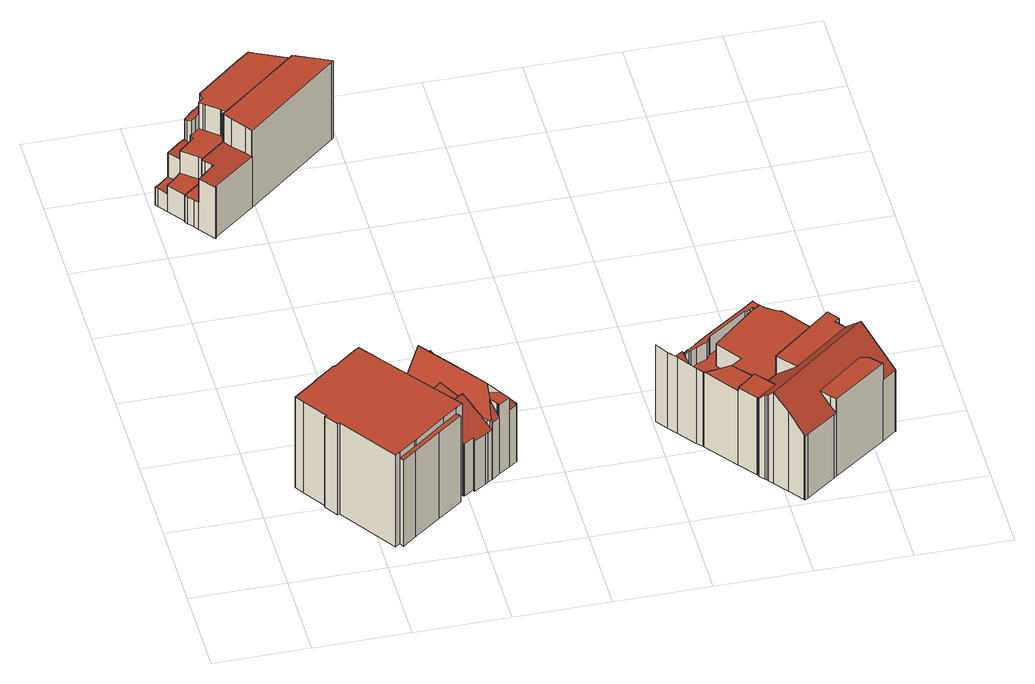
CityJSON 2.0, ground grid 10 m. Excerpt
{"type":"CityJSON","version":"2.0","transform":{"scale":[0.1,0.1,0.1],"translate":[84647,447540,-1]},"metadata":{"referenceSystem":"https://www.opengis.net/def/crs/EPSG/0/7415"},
"CityObjects":{
"building1":{"type":"Building","attributes":{"dak_type":"multiple horizontal","data_area":106.49,"data_coverage":0.784,"geconstateerd":false,"gid":11568804,"h_dak_50p":11.83,"h_dak_70p":11.85,"h_dak_max":12.03,"h_dak_min":8.98,"h_maaiveld":0.276,"kas_warenhuis":false,"lod11_replace":false,"ondergronds_type":"above ground","oorspronkelijkbouwjaar":1977,"pw_actueel":"yes","pw_bron":"ahn3","reconstructie_methode":"tudelft3d-geoflow","reconstruction_skipped":false,"rmse_lod12":0.4,"rmse_lod13":0.679,"rmse_lod22":0.378,"rn":1,"status":"Pand in gebruik","t_run":195.96,"val3dity_codes_lod12":"[]","val3dity_codes_lod13":"[]","val3dity_codes_lod22":"[]"},"children":["building1-1"]},
"building1-1":{"type":"BuildingPart","parents":["building1"],"geometry":[{"type":"Solid","lod":"2.2","boundaries":[[[[0,1,2,3,4,5,6,7,8,9,10,11,12,13,14,15,16,17,18,19,20,21,22]],[[23,6,5,24]],[[25,10,9,26]],[[27,15,14,28]],[[28,14,13,29]],[[30,8,7,31]],[[26,9,8,30]],[[31,7,6,23]],[[32,20,19,33]],[[34,17,16,35]],[[36,18,17,34]],[[37,11,10,25]],[[33,19,18,36]],[[38,39,21,20,32]],[[35,16,15,27]],[[40,22,21,39]],[[41,12,11,37]],[[29,13,12,41]],[[42,43,44,45]],[[46,4,3,47,48]],[[24,5,4,46]],[[49,2,1,50]],[[51,0,22,40]],[[50,1,0,51]],[[47,3,2,49]],[[52,53,43,42]],[[48,47,53,52]],[[45,44,39,38]],[[44,43,53,47,49,50,51,40,39]],[[45,38,32,33,36,34,35,27,28,29,41,37,25,26,30,31,23,24,46,48,52,42]]]],"semantics":{"surfaces":[{"type":"GroundSurface"},{"type":"WallSurface","on_footprint_edge":true},{"type":"WallSurface","on_footprint_edge":false},{"type":"RoofSurface"}],"values":[[0,1,1,1,1,1,1,1,1,1,1,1,1,1,1,1,1,1,2,1,1,1,1,1,1,2,2,2,3,3]]}}]},
"building2":{"type":"Building","attributes":{"dak_type":"slanted","data_area":85.55,"data_coverage":0.881,"geconstateerd":false,"gid":11568813,"h_dak_50p":8.36,"h_dak_70p":8.62,"h_dak_max":10.27,"h_dak_min":2.66,"h_maaiveld":0.277,"kas_warenhuis":false,"lod11_replace":false,"ondergronds_type":"above ground","oorspronkelijkbouwjaar":1872,"pw_actueel":"yes","pw_bron":"ahn3","reconstructie_methode":"tudelft3d-geoflow","reconstruction_skipped":false,"rmse_lod12":2.59,"rmse_lod13":2.09,"rmse_lod22":0.162,"rn":1,"status":"Pand in gebruik","t_run":202.68,"val3dity_codes_lod12":"[104]","val3dity_codes_lod13":"[104]","val3dity_codes_lod22":"[303]"},"children":["building2-1"]},
"building2-1":{"type":"BuildingPart","parents":["building2"],"geometry":[{"type":"Solid","lod":"2.2","boundaries":[[[[54,55,56,57,58,59,60,61,62,63,64,65,66,19,67,68,69,70,71,72,73,74,75,76,77,78,79,80,81,82,83,84,85,86],[87,84,88]],[[89,19,66,90]],[[90,66,65,91]],[[92,93,91,94]],[[95,96,97]],[[98,99,100,101]],[[102,67,19,89]],[[103,71,70,104]],[[105,72,71,103]],[[106,74,73,107]],[[108,68,67,102]],[[109,110,111,112]],[[112,111,113,114]],[[115,114,113,116,117]],[[118,83,82,119]],[[120,85,84,121]],[[122,86,85,120]],[[123,124,119,125]],[[126,77,76,127]],[[107,73,72,105]],[[128,129,110,109]],[[130,131,127,132]],[[132,127,76,75,129,128]],[[99,69,68,108]],[[133,63,62,134]],[[135,64,63,133]],[[94,91,65,64,135]],[[136,137,138,139]],[[139,138,140,141]],[[131,130,142]],[[114,115,142]],[[125,119,82,81,143,144]],[[145,146,134,147]],[[147,134,62,61,148]],[[149,150,151,152]],[[152,151,153,154,155]],[[156,157,158]],[[159,57,56,160]],[[161,58,57,159]],[[160,56,55,162]],[[104,70,69,163]],[[117,116,163,98]],[[163,69,99,98]],[[129,75,74,106]],[[164,121,84,83,118]],[[165,88,84,121,164]],[[166,167,87,88,165]],[[168,169,167,166]],[[170,171,172]],[[143,81,80,173]],[[173,80,79,174]],[[175,54,86,122]],[[176,60,59,177]],[[178,101,100,179,180]],[[180,179,93,92]],[[141,140,101,178]],[[177,59,58,161]],[[121,84,87,167]],[[171,170,124,123]],[[181,182,158]],[[96,95,172]],[[183,78,77,126]],[[174,79,78,183]],[[148,61,60,176]],[[155,154,184,185]],[[154,153,137,136]],[[182,181,169,168]],[[162,55,54,175]],[[186,187,146,145]],[[157,156,150,149]],[[185,184,187,186]],[[144,143,97]],[[99,108,102,89,90,91,93,179,100]],[[141,178,180,92,94,135,133,134,146,187,184,154,136,139]],[[109,112,114,142,130,132,128]],[[129,106,107,105,103,104,163,116,113,111,110]],[[170,172,188,165,164,118,119,124]],[[188,172,95,189,115,117,98,101,140,138,137,153,151,150,156,158,182,168,166,165]],[[97,174,183,126,127,131,142,115,189,95]],[[97,143,173,174]],[[161,159,160,162,175,122,120,121,167,169,181,158,157,149,152,155,185,186,145,147,148,176,177]],[[144,97,96,172,171,123,125]]]],"semantics":{"surfaces":[{"type":"GroundSurface"},{"type":"WallSurface","on_footprint_edge":true},{"type":"WallSurface","on_footprint_edge":false},{"type":"RoofSurface"}],"values":[[0,1,1,2,2,2,1,1,1,1,1,2,2,2,1,1,1,2,1,1,2,2,1,1,1,1,1,2,2,2,2,1,2,1,2,2,2,1,1,1,1,2,1,1,1,1,1,2,2,1,1,1,1,2,2,2,1,1,2,2,2,1,1,1,2,2,2,1,2,2,2,2,3,3,3,3,3,3,3,3,3,3]]}}]},
"building3":{"type":"Building","attributes":{"dak_type":"multiple horizontal","data_area":53.09,"data_coverage":0.877,"geconstateerd":false,"gid":11568689,"h_dak_50p":9.32,"h_dak_70p":9.34,"h_dak_max":9.5,"h_dak_min":2.24,"h_maaiveld":0.027,"kas_warenhuis":false,"lod11_replace":false,"ondergronds_type":"above ground","oorspronkelijkbouwjaar":1922,"pw_actueel":"yes","pw_bron":"ahn3","reconstructie_methode":"tudelft3d-geoflow","reconstruction_skipped":false,"rmse_lod12":2.49,"rmse_lod13":1.6,"rmse_lod22":0.144,"rn":1,"status":"Pand in gebruik","t_run":105.82,"val3dity_codes_lod12":"[]","val3dity_codes_lod13":"[]","val3dity_codes_lod22":"[]"},"children":["building3-1"]},
"building3-1":{"type":"BuildingPart","parents":["building3"],"geometry":[{"type":"Solid","lod":"2.2","boundaries":[[[[190,191,192,193,194,195,196,197,198,199,200,201,202,203,204,205,206,207,208,209,210,211]],[[212,201,200,213]],[[214,198,197,215]],[[216,217,218,219]],[[220,196,195,221,222]],[[223,224,225,226]],[[215,197,196,220]],[[227,228,229,230]],[[231,208,207,232]],[[233,234,235,236,237]],[[238,203,202,239]],[[219,218,240,228,227]],[[241,242,240,218]],[[243,244,239,245]],[[245,239,202,201,212]],[[246,247,248,249]],[[250,251,252,253]],[[254,209,208,231]],[[255,256,234,233]],[[257,191,190,258]],[[258,190,211,256,255]],[[259,210,209,254]],[[256,211,210,259]],[[260,261,262,263]],[[226,225,264,265]],[[266,205,204,264]],[[267,232,207,206,268]],[[268,206,205,266]],[[265,264,204,203,238]],[[249,248,269,270]],[[271,272,217,216]],[[221,195,194,273]],[[274,193,192,275,276]],[[277,199,198,214]],[[213,200,199,277]],[[263,262,232,267]],[[270,269,237,278]],[[278,237,236,224,223]],[[236,235,261,260]],[[276,275,279,280]],[[281,282,247,246]],[[283,284,242,241]],[[230,229,251,250]],[[253,252,244,243]],[[273,194,193,274]],[[222,221,272,271]],[[275,192,191,257]],[[284,285,282,281]],[[280,279,285,284,283]],[[213,277,214,215,220,222,271,216,219,227,230,250,253,243,245,212]],[[232,262,261,235,234,256,259,254,231]],[[236,260,263,267,268,266,264,225,224]],[[285,279,275,257,258,255,233,237,269,248,247,282]],[[217,272,221,273,274,276,280,283,241,218]],[[281,246,249,270,278,223,226,265,238,239,244,252,251,229,228,240,242,284]]]],"semantics":{"surfaces":[{"type":"GroundSurface"},{"type":"WallSurface","on_footprint_edge":true},{"type":"WallSurface","on_footprint_edge":false},{"type":"RoofSurface"}],"values":[[0,1,1,2,1,2,1,2,1,2,1,2,2,2,1,2,2,1,2,1,1,1,1,2,2,1,1,1,1,2,2,1,1,1,1,2,2,2,2,2,2,2,2,2,1,2,1,2,2,3,3,3,3,3,3]]}}]},
"building4":{"type":"Building","attributes":{"dak_type":"multiple horizontal","data_area":58.04,"data_coverage":0.859,"geconstateerd":false,"gid":11568692,"h_dak_50p":9.61,"h_dak_70p":9.64,"h_dak_max":9.82,"h_dak_min":3.23,"h_maaiveld":-0.082,"kas_warenhuis":false,"lod11_replace":false,"ondergronds_type":"above ground","oorspronkelijkbouwjaar":1923,"pw_actueel":"yes","pw_bron":"ahn3","reconstructie_methode":"tudelft3d-geoflow","reconstruction_skipped":false,"rmse_lod12":2.2,"rmse_lod13":1.61,"rmse_lod22":0.257,"rn":1,"status":"Pand in gebruik","t_run":100.36,"val3dity_codes_lod12":"[]","val3dity_codes_lod13":"[]","val3dity_codes_lod22":"[]"},"children":["building4-1"]},
"building4-1":{"type":"BuildingPart","parents":["building4"],"geometry":[{"type":"Solid","lod":"2.2","boundaries":[[[[286,287,288,289,290,291,292,293,294,295,296,297,298,299,300,301,302,303,304,305,306]],[[307,292,291,308]],[[268,306,305,309]],[[310,295,294,311]],[[312,313,303,302,314]],[[315,316,317,318]],[[319,297,296,320]],[[320,296,295,310]],[[321,293,292,307]],[[311,294,293,321]],[[322,323,324,325]],[[326,298,297,319]],[[308,291,290,327,328]],[[328,327,323,322]],[[325,324,316,315]],[[329,330,331,332]],[[330,288,287,333]],[[334,300,299,335]],[[336,301,300,334]],[[337,338,339,340]],[[341,342,313,312]],[[340,339,342,341]],[[332,331,338,337]],[[327,290,289,343]],[[344,286,306,268]],[[314,302,301,336]],[[309,305,304,345]],[[345,304,303,313]],[[343,289,288,330,329]],[[333,287,286,344]],[[346,335,299,298,326]],[[318,317,335,346]],[[314,336,334,335,317,316,324,323,327,343,329,332,337,340,341,312]],[[333,344,268,309,345,313,342,339,338,331,330]],[[315,318,346,326,319,320,310,311,321,307,308,328,322,325]]]],"semantics":{"surfaces":[{"type":"GroundSurface"},{"type":"WallSurface","on_footprint_edge":true},{"type":"WallSurface","on_footprint_edge":false},{"type":"RoofSurface"}],"values":[[0,1,1,1,1,2,1,1,1,1,2,1,1,2,2,2,1,1,1,2,2,2,2,1,1,1,1,1,1,1,1,2,3,3,3]]}}]},
"building5":{"type":"Building","attributes":{"dak_type":"slanted","data_area":238.77,"data_coverage":0.913,"geconstateerd":false,"gid":15713290,"h_dak_50p":8.71,"h_dak_70p":9.87,"h_dak_max":11.73,"h_dak_min":3.81,"h_maaiveld":0.073,"kas_warenhuis":false,"lod11_replace":false,"ondergronds_type":"above ground","oorspronkelijkbouwjaar":1998,"pw_actueel":"yes","pw_bron":"ahn3","reconstructie_methode":"tudelft3d-geoflow","reconstruction_skipped":false,"rmse_lod12":2.8,"rmse_lod13":2.86,"rmse_lod22":0.192,"rn":1,"status":"Pand in gebruik","t_run":386.86,"val3dity_codes_lod12":"[]","val3dity_codes_lod13":"[]","val3dity_codes_lod22":"[]"},"children":["building5-1"]},
"building5-1":{"type":"BuildingPart","parents":["building5"],"geometry":[{"type":"Solid","lod":"2.2","boundaries":[[[[347,348,349,350,351,352,353,354,355,356,357,358,359,360,361,362,363,364,365,366,367,368,369,370,371,372,373,374,375,376,377,378,379,380,381,382,383,384,385,386,387,388,389,390,391,392,393]],[[394,395,396,397]],[[398,353,352,399]],[[400,401,402,403]],[[404,377,376,405]],[[406,407,408,409]],[[410,411,412,413]],[[414,415,354,353,398]],[[416,417,411,410]],[[418,419,420,421]],[[422,369,368,423]],[[424,360,359,425]],[[426,356,355,427]],[[428,367,366,429]],[[429,366,365,430]],[[423,368,367,428]],[[427,355,354,415]],[[431,432,433,434]],[[435,431,419,418]],[[434,433,436,437]],[[438,439,415,414]],[[440,441,442,443]],[[444,364,363,445]],[[445,363,362,446]],[[447,448,449,450,451]],[[452,379,378,453]],[[401,380,379,452]],[[454,455,456,457]],[[458,459,460,461]],[[462,387,386,463]],[[464,465,466,467]],[[468,372,371,469,470]],[[471,472,347,393,473]],[[474,388,387,462]],[[475,384,383,476]],[[477,478,472,471]],[[479,480,481,482]],[[480,483,484,455,454]],[[482,481,478,477]],[[485,486,381,380,401,400]],[[487,385,384,475]],[[403,402,488,489]],[[490,373,372,468]],[[470,469,491,492]],[[493,494,495]],[[492,491,496,497,498]],[[499,351,350,500]],[[489,488,501]],[[502,392,391,503]],[[503,391,390,504]],[[505,389,388,474]],[[504,390,389,505]],[[463,386,385,487]],[[407,406,506]],[[507,508,509,510]],[[510,509,511,512]],[[500,350,349,513]],[[514,375,374,515]],[[409,408,486,485]],[[516,382,381,486]],[[476,383,382,516]],[[517,518,432,431,435]],[[425,359,358,519]],[[405,376,375,514]],[[397,396,520,521]],[[522,523,524,525]],[[526,525,524,527,528]],[[430,365,364,444]],[[529,530,448,447]],[[531,532,441,440]],[[451,450,523,522]],[[528,527,533,532,531]],[[450,449,533,527]],[[515,374,373,490]],[[395,370,369,422]],[[469,371,370,395,394]],[[534,535,536,465,464]],[[512,511,536,535]],[[537,538,539,540]],[[457,456,541,542,543]],[[543,542,544,545]],[[542,541,538,537]],[[545,546,547,548]],[[544,546,545]],[[549,550,551,552]],[[461,460,348,347,472]],[[437,436,553,554]],[[521,520,525,526]],[[453,378,377,404]],[[555,556,439,438]],[[443,442,557,558]],[[559,560,518,517]],[[561,562,417,416]],[[498,497,494,493]],[[513,349,348,460]],[[563,564,459,458]],[[540,539,535,534]],[[558,557,565,566]],[[548,547,564,563]],[[567,568,508,507]],[[568,569,560,559]],[[566,565,569,568,567]],[[554,553,562,561]],[[570,361,360,424]],[[446,362,361,570]],[[399,352,351,499]],[[467,466,571,572]],[[572,571,556,555]],[[573,574,575]],[[575,574,576,577]],[[473,393,392,502]],[[577,576,483,480,479]],[[552,551,484,483]],[[497,496,550,549]],[[413,412,530,529]],[[519,358,357,420]],[[421,420,357,356,426]],[[470,492,498,493,495,578,579,580,514,515,490,468]],[[581,506,406,409,485,400,403,489,501]],[[447,451,522,525,520,396,395,422,423,428,429,430,444,445,446,570,424,425,519,420,419,431,434,437,554,561,416,410,413,529]],[[450,527,524,523]],[[543,545,548,563,458,461,472,478,481,480,454,457]],[[494,497,549,552,483,576,574,573,582,583,502,503,504,505,474,462,584,585,405,514,580,579,578,495]],[[499,500,513,460,459,564,547,546,544,542,537,540,534,464,467,572,555,438,414,398,399]],[[566,567,507,510,512,535,539,538,541,456,455,484,551,550,496,491,469,394,397,521,526,528,531,440,443,558]],[[417,562,553,436,433,432,518,560,569,565,557,442,441,532,533,449,448,530,412,411]],[[556,571,466,465,536,511,509,508,568,559,517,435,418,421,426,427,415,439]],[[577,479,482,477,471,473,502,583,582,573,575]],[[585,584,462,463,487,475,476,516,486,408,407,506,581,501,488,402,401,452,453,404,405]]]],"semantics":{"surfaces":[{"type":"GroundSurface"},{"type":"WallSurface","on_footprint_edge":false},{"type":"WallSurface","on_footprint_edge":true},{"type":"RoofSurface"}],"values":[[0,1,2,1,2,1,1,2,1,1,2,2,2,2,2,2,2,1,1,1,1,1,2,2,1,2,2,1,1,2,1,2,2,2,2,1,1,1,1,2,2,1,2,1,1,1,2,1,2,2,2,2,2,1,1,1,2,2,1,2,2,1,2,2,1,1,1,2,1,1,1,1,1,2,2,2,1,1,1,1,1,1,1,1,1,2,1,1,2,1,1,1,1,1,2,1,1,1,1,1,1,1,1,2,2,2,1,1,1,1,2,1,1,1,1,2,2,3,3,3,3,3,3,3,3,3,3,3,3]]}}]}
},
"vertices":[
[164,56,13],[135,34,13],[121,23,13],[118,28,13],[113,24,13],[72,85,13],[70,84,13],[60,98,13],[62,99,13],[45,124,13],[39,133,13],[43,136,13],[65,153,13],[64,153,13],[86,170,13],[87,169,13],[110,187,13],[116,191,13],[125,179,13],[134,167,13],[194,85,13],[187,80,13],[190,75,13],[70,84,128],[72,85,128],[39,133,128],[45,124,128],[87,169,128],[86,170,128],[64,153,128],[62,99,128],[60,98,128],[194,85,129],[134,167,128],[116,191,128],[110,187,128],[125,179,128],[43,136,128],[187,80,129],[187,80,122],[190,75,122],[65,153,128],[138,42,129],[138,42,122],[171,68,122],[171,68,129],[113,24,129],[118,28,122],[118,28,129],[121,23,122],[135,34,122],[164,56,122],[136,41,129],[136,41,122],
[223,98,13],[219,95,13],[207,87,13],[206,90,13],[196,83,13],[195,83,13],[183,100,13],[176,110,13],[174,112,13],[171,117,13],[170,118,13],[156,137,13],[135,167,13],[137,169,13],[151,179,13],[162,188,13],[135,224,13],[133,226,13],[133,227,13],[162,248,13],[164,250,13],[192,212,13],[194,208,13],[250,132,13],[257,122,13],[255,123,13],[256,121,13],[248,115,13],[236,107,13],[228,101,13],[228,102,13],[227,101,13],[227,100,13],[226,103,13],[228,104,13],[134,167,72],[135,167,72],[156,137,71],[158,139,94],[158,139,71],[156,137,94],[229,128,112],[229,128,101],[241,126,101],[162,188,83],[162,188,73],[186,157,71],[186,157,84],[137,169,72],[133,226,38],[135,224,38],[133,227,38],[164,250,39],[162,248,39],[151,179,73],[191,211,92],[191,211,39],[176,200,39],[176,200,92],[177,199,39],[177,199,92],[177,199,112],[174,197,39],[174,197,106],[228,101,84],[236,107,85],[227,101,76],[228,102,76],[227,100,76],[235,108,101],[235,108,87],[236,107,101],[250,132,86],[194,208,86],[192,212,92],[192,212,39],[193,208,92],[193,208,87],[194,208,92],[171,117,94],[174,112,95],[170,118,94],[204,133,95],[204,133,84],[201,138,86],[201,138,95],[190,161,93],[190,161,94],[190,206,92],[248,115,85],[248,115,101],[176,113,104],[176,113,95],[174,112,104],[176,110,102],[212,122,94],[212,122,85],[207,129,84],[207,129,100],[205,131,84],[205,131,95],[205,131,102],[215,118,85],[215,118,90],[220,112,85],[206,90,79],[207,87,77],[196,83,79],[219,95,76],[162,188,39],[228,102,85],[228,104,87],[226,103,85],[226,103,77],[224,106,85],[224,106,80],[234,110,89],[234,110,101],[229,117,101],[256,121,85],[255,123,88],[223,98,76],[183,100,94],[195,83,79],[186,157,94],[179,153,71],[179,153,94],[220,111,84],[220,111,85],[257,122,86],[190,120,95],[190,120,102],[187,119,102],[187,119,95],[228,108,91],[200,168,112],
[34,603,10],[39,607,10],[42,609,10],[52,618,10],[56,621,10],[61,625,10],[108,664,10],[121,674,10],[126,672,10],[159,657,10],[160,656,10],[158,655,10],[82,593,10],[81,592,10],[50,567,10],[30,551,10],[28,550,10],[15,568,10],[8,577,10],[6,580,10],[11,583,10],[21,592,10],[158,655,103],[160,656,103],[126,672,104],[121,674,104],[62,618,103],[62,618,89],[57,613,89],[57,613,103],[108,664,104],[61,625,90],[61,625,104],[47,570,71],[47,570,43],[49,568,43],[49,568,71],[61,610,103],[61,610,70],[62,609,70],[62,609,103],[8,577,33],[15,568,32],[22,591,63],[22,591,33],[31,583,33],[31,583,43],[31,583,61],[81,592,70],[82,593,70],[57,613,70],[53,609,88],[53,609,70],[81,594,103],[81,594,70],[82,593,103],[46,602,71],[46,602,61],[48,599,61],[48,599,71],[75,598,103],[75,598,70],[76,596,70],[76,596,103],[6,580,33],[21,592,63],[21,592,33],[39,607,63],[34,603,63],[11,583,33],[19,571,43],[19,571,33],[17,570,32],[17,570,43],[50,567,43],[50,567,71],[30,551,43],[15,568,43],[28,550,43],[42,593,61],[42,593,71],[61,624,103],[61,624,89],[56,621,89],[52,618,89],[42,609,63],[42,609,88],[159,657,103],[31,583,71],[44,606,62],[44,606,88],[47,604,71],[47,604,61],[48,605,88],[48,605,71],[48,605,62],
[29,551,9],[45,563,9],[49,566,9],[70,583,9],[75,588,9],[81,592,9],[119,623,9],[160,656,9],[163,655,9],[166,654,9],[196,640,9],[197,639,9],[195,637,9],[97,556,9],[52,520,9],[52,519,9],[51,519,9],[39,536,9],[35,541,9],[30,547,9],[28,550,9],[119,623,106],[81,592,106],[30,547,43],[166,654,107],[163,655,107],[39,536,73],[39,536,43],[51,519,74],[92,563,106],[92,563,73],[96,557,73],[96,557,106],[197,639,107],[196,640,107],[160,656,107],[76,586,106],[76,586,71],[81,578,71],[81,578,106],[195,637,107],[75,588,70],[75,588,106],[49,566,71],[49,566,43],[51,562,43],[51,562,71],[45,563,43],[52,520,74],[97,556,73],[52,519,74],[56,555,72],[56,555,43],[58,554,43],[58,554,72],[41,538,73],[41,538,43],[70,583,71],[29,551,43],[35,541,43],[97,556,106],
[465,69,11],[439,103,11],[438,105,11],[433,110,11],[419,129,11],[411,139,11],[402,151,11],[407,155,11],[423,166,11],[430,171,11],[434,174,11],[436,175,11],[441,179,11],[444,181,11],[454,189,11],[469,200,11],[505,226,11],[507,227,11],[516,234,11],[519,236,11],[521,233,11],[523,230,11],[527,225,11],[541,207,11],[575,160,11],[584,148,11],[579,144,11],[580,143,11],[587,134,11],[599,118,11],[625,84,11],[625,83,11],[624,83,11],[610,72,11],[554,31,11],[551,29,11],[519,5,11],[516,3,11],[515,4,11],[503,20,11],[492,34,11],[488,39,11],[487,41,11],[485,43,11],[481,48,11],[480,50,11],[479,51,11],[541,207,78],[541,207,71],[536,209,71],[536,209,78],[402,151,108],[411,139,107],[610,72,109],[610,72,88],[609,73,89],[609,73,109],[625,84,88],[599,118,127],[549,36,109],[549,36,96],[553,32,92],[553,32,109],[465,192,71],[465,192,49],[466,193,49],[466,193,71],[407,155,101],[407,155,74],[462,187,71],[462,187,49],[434,172,75],[434,172,72],[434,174,72],[434,174,75],[527,225,71],[523,230,71],[444,181,71],[441,179,72],[430,171,75],[423,166,75],[521,233,71],[519,236,71],[516,234,71],[434,171,72],[434,171,50],[437,173,50],[437,173,72],[434,171,75],[441,175,50],[441,175,72],[413,148,99],[413,148,73],[478,183,78],[478,183,49],[468,174,50],[468,174,78],[507,227,71],[505,226,71],[469,200,71],[510,222,71],[510,222,49],[513,224,49],[513,224,57],[513,224,71],[624,83,88],[625,83,88],[483,88,106],[483,88,79],[467,107,79],[467,107,106],[441,103,106],[441,103,103],[439,103,105],[439,103,106],[492,34,127],[503,20,112],[446,115,91],[446,115,73],[423,138,73],[423,138,97],[584,148,109],[575,160,78],[575,160,109],[465,69,109],[465,69,105],[479,51,109],[488,39,120],[516,3,92],[519,5,92],[469,73,109],[469,73,105],[485,86,109],[485,86,106],[471,74,105],[471,74,109],[485,86,86],[485,86,79],[554,31,109],[554,31,90],[515,4,93],[598,85,104],[598,85,109],[579,144,109],[572,157,78],[572,157,109],[512,106,109],[512,106,87],[528,88,108],[511,107,78],[511,107,86],[511,107,109],[419,129,107],[433,110,106],[590,86,109],[480,50,109],[481,48,110],[485,43,117],[487,41,119],[541,46,109],[452,120,79],[452,120,73],[452,118,73],[452,118,79],[449,116,73],[449,116,79],[438,105,105],[587,134,109],[580,143,109],[551,29,91],[438,146,74],[438,146,50],[436,175,72],[526,216,71],[526,216,78],[517,227,71],[517,227,57],[522,221,58],[522,221,71],[522,221,78],[520,219,58],[520,219,78],[508,223,71],[508,223,49],[515,216,78],[515,216,49],[520,219,49],[447,114,91],[447,114,79],[447,114,73],[452,108,90],[452,108,79],[451,109,79],[451,109,90],[455,105,79],[455,105,89],[455,105,106],[453,105,90],[453,105,106],[453,105,91],[451,104,93],[451,104,106],[486,87,86],[486,87,79],[486,86,79],[486,86,86],[443,176,50],[443,176,72],[414,147,99],[414,147,73],[487,147,50],[487,147,78],[452,127,74],[452,127,50],[450,181,71],[450,181,50],[446,104,106],[446,104,98],[460,127,50],[460,127,79],[456,123,79],[456,123,74],[456,123,50],[454,189,71],[415,146,73],[415,146,99],[501,66,109],[497,71,103],[497,71,109],[486,85,87],[486,85,109],[532,91,108],[586,133,109],[586,134,109],[545,50,109],[482,51,109],[481,51,109],[493,34,127],[598,118,127]
]}
